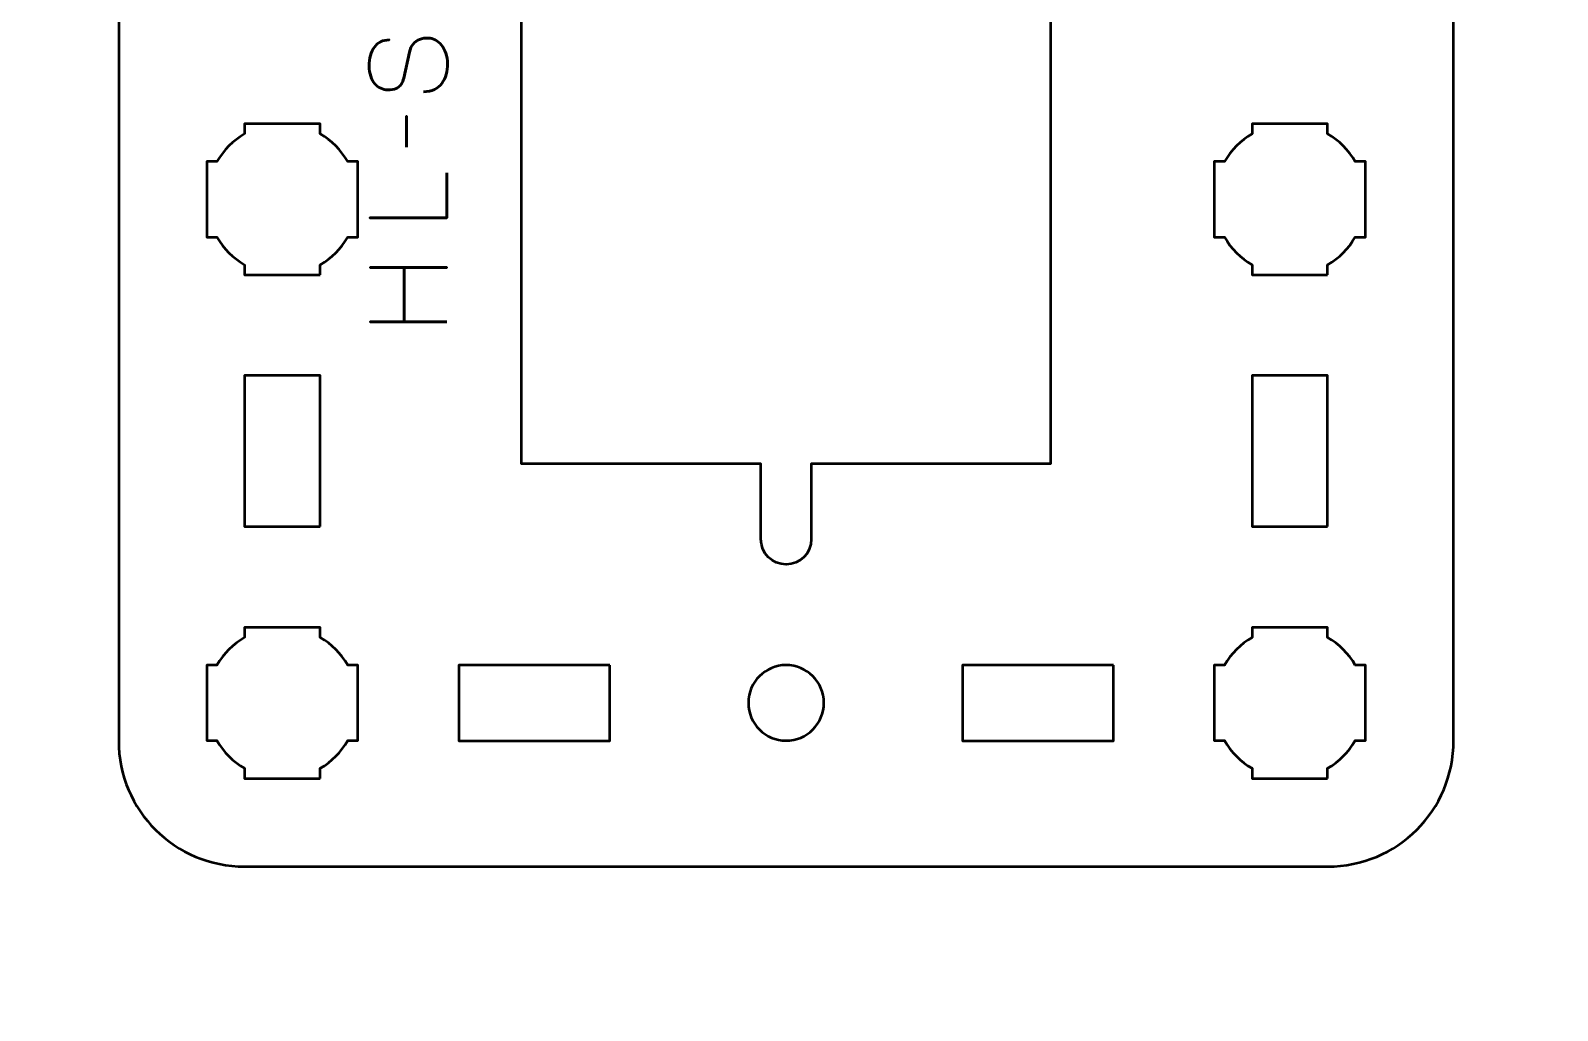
# Model space of a CAD drawing. Header units: centimetres. Extents: x -22.6 to 1.6, y -29.7 to 0.
# Drawn here: x -10.5 to -4.44, y -17.06 to -13.17 of the extents above; entities that cross this region are included whole.
import ezdxf

# ---------------------------------------------------------------- set-up
doc = ezdxf.new("R2010")
doc.units = ezdxf.units.CM
doc.header["$MEASUREMENT"] = 0
doc.layers.add('Layer 1', color=7, linetype='Continuous')

msp = doc.modelspace()

# ---------------------------------------------------------------- linework, layer by layer
at = {"layer": 'Layer 1', "color": 22, "lineweight": 53}
msp.add_open_spline([(-22.62502, -29.19995), (-22.62502, -29.19995), (-22.62502, -0.49992), (-22.62502, -0.49992), (-22.62502, -0.49992), (-22.62502, -0.22295), (-22.40193, 0.00004), (-22.12493, 0.00004), (-22.12493, 0.00004), (-22.12493, 0.00004), (1.12492, 0.00004), (1.12492, 0.00004), (1.12492, 0.00004), (1.40206, 0.00004), (1.62502, -0.22295), (1.62502, -0.49992), (1.62502, -0.49992), (1.62502, -0.49992), (1.62502, -29.19995), (1.62502, -29.19995), (1.62502, -29.19995), (1.62502, -29.47695), (1.40206, -29.70004), (1.12492, -29.70004), (1.12492, -29.70004), (1.12492, -29.70004), (-22.12493, -29.70004), (-22.12493, -29.70004), (-22.12493, -29.70004), (-22.40193, -29.70004), (-22.62502, -29.47695), (-22.62502, -29.19995)], degree=3, knots=[0, 0, 0, 0, 0.125, 0.125, 0.125, 0.125, 0.25, 0.25, 0.25, 0.25, 0.375, 0.375, 0.375, 0.375, 0.5, 0.5, 0.5, 0.5, 0.625, 0.625, 0.625, 0.625, 0.75, 0.75, 0.75, 0.75, 0.875, 0.875, 0.875, 0.875, 1, 1, 1, 1], dxfattribs=at)
at = {"layer": 'Layer 1', "color": 114, "lineweight": 53}
msp.add_open_spline([(-5.34995, -9.18751), (-5.07289, -9.18759), (-4.85001, -9.41066), (-4.85001, -9.68761), (-4.85001, -9.68761), (-4.85001, -12.4542), (-4.85001, -13.22082), (-4.85001, -15.98741), (-4.85001, -15.98741), (-4.85001, -16.26441), (-5.0731, -16.48751), (-5.3501, -16.48751), (-5.3501, -16.48751), (-5.3501, -16.48751), (-9.64996, -16.48751), (-9.64996, -16.48751), (-9.64996, -16.48751), (-9.92709, -16.48751), (-10.15005, -16.26441), (-10.15005, -15.98741), (-10.15005, -15.98741), (-10.15005, -13.22082), (-10.15005, -12.4542), (-10.15005, -9.68761), (-10.15005, -9.68761), (-10.15005, -9.41061), (-9.92696, -9.18751), (-9.64996, -9.18751), (-9.64996, -9.18751), (-9.64996, -9.18751), (-5.34995, -9.18751), (-5.34995, -9.18751)], degree=3, knots=[0, 0, 0, 0, 0.125, 0.125, 0.125, 0.125, 0.25, 0.25, 0.25, 0.25, 0.375, 0.375, 0.375, 0.375, 0.5, 0.5, 0.5, 0.5, 0.625, 0.625, 0.625, 0.625, 0.75, 0.75, 0.75, 0.75, 0.875, 0.875, 0.875, 0.875, 1, 1, 1, 1], dxfattribs=at)
at = {"layer": 'Layer 1', "color": 250, "lineweight": 53}
for points, knots in [([(-6.45005, -13.83751), (-6.45004, -12.77402), (-6.45003, -11.99235), (-6.45003, -10.78751), (-6.45003, -10.78751), (-6.45003, -10.78751), (-7.40005, -10.78751), (-7.40005, -10.78751), (-7.40005, -10.78751), (-7.40005, -10.78751), (-7.40005, -10.48746), (-7.40005, -10.48746), (-7.40005, -10.48746), (-7.40005, -10.43225), (-7.44484, -10.38746), (-7.50005, -10.38746), (-7.50005, -10.38746), (-7.55526, -10.38746), (-7.60005, -10.43225), (-7.60005, -10.48746), (-7.60005, -10.48746), (-7.60005, -10.48746), (-7.60005, -10.78751), (-7.60005, -10.78751), (-7.60005, -10.78751), (-7.60005, -10.78751), (-8.55002, -10.78751), (-8.55002, -10.78751), (-8.55002, -10.78751), (-8.55002, -11.99232), (-8.55003, -12.77403), (-8.55003, -13.83751), (-8.55003, -13.83751), (-8.55003, -13.83751), (-8.55003, -14.88751), (-8.55003, -14.88751), (-8.55003, -14.88751), (-8.55003, -14.88751), (-7.60001, -14.88751), (-7.60001, -14.88751), (-7.60001, -14.88751), (-7.60001, -14.88751), (-7.60001, -15.18756), (-7.60001, -15.18756), (-7.60001, -15.18756), (-7.60001, -15.24277), (-7.55522, -15.28756), (-7.50001, -15.28756), (-7.50001, -15.28756), (-7.4448, -15.28756), (-7.40001, -15.24277), (-7.40001, -15.18756), (-7.40001, -15.18756), (-7.40001, -15.18756), (-7.40001, -14.88751), (-7.40001, -14.88751), (-7.40001, -14.88751), (-7.40001, -14.88751), (-6.45004, -14.88751), (-6.45004, -14.88751), (-6.45004, -14.88751), (-6.45004, -14.88751), (-6.45005, -13.83751), (-6.45005, -13.83751)], [0, 0, 0, 0, 0.0625, 0.0625, 0.0625, 0.0625, 0.125, 0.125, 0.125, 0.125, 0.1875, 0.1875, 0.1875, 0.1875, 0.25, 0.25, 0.25, 0.25, 0.3125, 0.3125, 0.3125, 0.3125, 0.375, 0.375, 0.375, 0.375, 0.4375, 0.4375, 0.4375, 0.4375, 0.5, 0.5, 0.5, 0.5, 0.5625, 0.5625, 0.5625, 0.5625, 0.625, 0.625, 0.625, 0.625, 0.6875, 0.6875, 0.6875, 0.6875, 0.75, 0.75, 0.75, 0.75, 0.8125, 0.8125, 0.8125, 0.8125, 0.875, 0.875, 0.875, 0.875, 0.9375, 0.9375, 0.9375, 0.9375, 1, 1, 1, 1]), ([(-9.34996, -14.13746), (-9.34996, -14.13746), (-9.49848, -14.13746), (-9.49848, -14.13746), (-9.49848, -14.13746), (-9.49848, -14.13746), (-9.50003, -14.13748), (-9.50003, -14.13748), (-9.50003, -14.13748), (-9.50003, -14.13748), (-9.50158, -14.13746), (-9.50158, -14.13746), (-9.50158, -14.13746), (-9.50158, -14.13746), (-9.64996, -14.13746), (-9.64996, -14.13746), (-9.64996, -14.13746), (-9.64996, -14.13746), (-9.64996, -14.09737), (-9.64996, -14.09737), (-9.64996, -14.09737), (-9.69553, -14.07102), (-9.73351, -14.03302), (-9.75987, -13.98747), (-9.75987, -13.98747), (-9.75987, -13.98747), (-9.79996, -13.98747), (-9.79996, -13.98747), (-9.79996, -13.98747), (-9.79996, -13.98747), (-9.79996, -13.84342), (-9.79996, -13.84342), (-9.79996, -13.84342), (-9.79996, -13.84342), (-9.80002, -13.83748), (-9.80002, -13.83748), (-9.80002, -13.83748), (-9.80002, -13.83748), (-9.79996, -13.83154), (-9.79996, -13.83154), (-9.79996, -13.83154), (-9.79996, -13.83154), (-9.79996, -13.68747), (-9.79996, -13.68747), (-9.79996, -13.68747), (-9.79996, -13.68747), (-9.75989, -13.68747), (-9.75989, -13.68747), (-9.75989, -13.68747), (-9.73353, -13.6419), (-9.69554, -13.60391), (-9.64996, -13.57757), (-9.64996, -13.57757), (-9.64996, -13.57757), (-9.64996, -13.53747), (-9.64996, -13.53747), (-9.64996, -13.53747), (-9.64996, -13.53747), (-9.34996, -13.53747), (-9.34996, -13.53747), (-9.34996, -13.53747), (-9.34996, -13.53747), (-9.34996, -13.57766), (-9.34996, -13.57766), (-9.34996, -13.57766), (-9.30446, -13.604), (-9.26652, -13.64196), (-9.24018, -13.68747), (-9.24018, -13.68747), (-9.24018, -13.68747), (-9.19997, -13.68747), (-9.19997, -13.68747), (-9.19997, -13.68747), (-9.19997, -13.68747), (-9.19997, -13.98747), (-9.19997, -13.98747), (-9.19997, -13.98747), (-9.19997, -13.98747), (-9.2402, -13.98747), (-9.2402, -13.98747), (-9.2402, -13.98747), (-9.26654, -14.03297), (-9.30447, -14.07093), (-9.34996, -14.09727), (-9.34996, -14.09727), (-9.34996, -14.09727), (-9.34996, -14.13746), (-9.34996, -14.13746)], [0, 0, 0, 0, 0.0454545, 0.0454545, 0.0454545, 0.0454545, 0.0909091, 0.0909091, 0.0909091, 0.0909091, 0.1363636, 0.1363636, 0.1363636, 0.1363636, 0.1818182, 0.1818182, 0.1818182, 0.1818182, 0.2272727, 0.2272727, 0.2272727, 0.2272727, 0.2727273, 0.2727273, 0.2727273, 0.2727273, 0.3181818, 0.3181818, 0.3181818, 0.3181818, 0.3636364, 0.3636364, 0.3636364, 0.3636364, 0.4090909, 0.4090909, 0.4090909, 0.4090909, 0.4545455, 0.4545455, 0.4545455, 0.4545455, 0.5, 0.5, 0.5, 0.5, 0.5454545, 0.5454545, 0.5454545, 0.5454545, 0.5909091, 0.5909091, 0.5909091, 0.5909091, 0.6363636, 0.6363636, 0.6363636, 0.6363636, 0.6818182, 0.6818182, 0.6818182, 0.6818182, 0.7272727, 0.7272727, 0.7272727, 0.7272727, 0.7727273, 0.7727273, 0.7727273, 0.7727273, 0.8181818, 0.8181818, 0.8181818, 0.8181818, 0.8636364, 0.8636364, 0.8636364, 0.8636364, 0.9090909, 0.9090909, 0.9090909, 0.9090909, 0.9545455, 0.9545455, 0.9545455, 0.9545455, 1, 1, 1, 1]), ([(-5.34996, -14.13746), (-5.34996, -14.13746), (-5.49848, -14.13746), (-5.49848, -14.13746), (-5.49848, -14.13746), (-5.49848, -14.13746), (-5.50003, -14.13748), (-5.50003, -14.13748), (-5.50003, -14.13748), (-5.50003, -14.13748), (-5.50158, -14.13746), (-5.50158, -14.13746), (-5.50158, -14.13746), (-5.50158, -14.13746), (-5.64996, -14.13746), (-5.64996, -14.13746), (-5.64996, -14.13746), (-5.64996, -14.13746), (-5.64996, -14.09737), (-5.64996, -14.09737), (-5.64996, -14.09737), (-5.69553, -14.07102), (-5.73351, -14.03302), (-5.75987, -13.98747), (-5.75987, -13.98747), (-5.75987, -13.98747), (-5.79996, -13.98747), (-5.79996, -13.98747), (-5.79996, -13.98747), (-5.79996, -13.98747), (-5.79996, -13.84342), (-5.79996, -13.84342), (-5.79996, -13.84342), (-5.79996, -13.84342), (-5.80002, -13.83748), (-5.80002, -13.83748), (-5.80002, -13.83748), (-5.80002, -13.83748), (-5.79996, -13.83154), (-5.79996, -13.83154), (-5.79996, -13.83154), (-5.79996, -13.83154), (-5.79996, -13.68747), (-5.79996, -13.68747), (-5.79996, -13.68747), (-5.79996, -13.68747), (-5.75989, -13.68747), (-5.75989, -13.68747), (-5.75989, -13.68747), (-5.73353, -13.6419), (-5.69554, -13.60391), (-5.64996, -13.57757), (-5.64996, -13.57757), (-5.64996, -13.57757), (-5.64996, -13.53747), (-5.64996, -13.53747), (-5.64996, -13.53747), (-5.64996, -13.53747), (-5.34996, -13.53747), (-5.34996, -13.53747), (-5.34996, -13.53747), (-5.34996, -13.53747), (-5.34996, -13.57766), (-5.34996, -13.57766), (-5.34996, -13.57766), (-5.30446, -13.604), (-5.26652, -13.64196), (-5.24018, -13.68747), (-5.24018, -13.68747), (-5.24018, -13.68747), (-5.19997, -13.68747), (-5.19997, -13.68747), (-5.19997, -13.68747), (-5.19997, -13.68747), (-5.19997, -13.98747), (-5.19997, -13.98747), (-5.19997, -13.98747), (-5.19997, -13.98747), (-5.2402, -13.98747), (-5.2402, -13.98747), (-5.2402, -13.98747), (-5.26654, -14.03297), (-5.30447, -14.07093), (-5.34996, -14.09727), (-5.34996, -14.09727), (-5.34996, -14.09727), (-5.34996, -14.13746), (-5.34996, -14.13746)], [0, 0, 0, 0, 0.0454545, 0.0454545, 0.0454545, 0.0454545, 0.0909091, 0.0909091, 0.0909091, 0.0909091, 0.1363636, 0.1363636, 0.1363636, 0.1363636, 0.1818182, 0.1818182, 0.1818182, 0.1818182, 0.2272727, 0.2272727, 0.2272727, 0.2272727, 0.2727273, 0.2727273, 0.2727273, 0.2727273, 0.3181818, 0.3181818, 0.3181818, 0.3181818, 0.3636364, 0.3636364, 0.3636364, 0.3636364, 0.4090909, 0.4090909, 0.4090909, 0.4090909, 0.4545455, 0.4545455, 0.4545455, 0.4545455, 0.5, 0.5, 0.5, 0.5, 0.5454545, 0.5454545, 0.5454545, 0.5454545, 0.5909091, 0.5909091, 0.5909091, 0.5909091, 0.6363636, 0.6363636, 0.6363636, 0.6363636, 0.6818182, 0.6818182, 0.6818182, 0.6818182, 0.7272727, 0.7272727, 0.7272727, 0.7272727, 0.7727273, 0.7727273, 0.7727273, 0.7727273, 0.8181818, 0.8181818, 0.8181818, 0.8181818, 0.8636364, 0.8636364, 0.8636364, 0.8636364, 0.9090909, 0.9090909, 0.9090909, 0.9090909, 0.9545455, 0.9545455, 0.9545455, 0.9545455, 1, 1, 1, 1]), ([(-9.34996, -15.13746), (-9.34996, -15.13746), (-9.64996, -15.13746), (-9.64996, -15.13746), (-9.64996, -15.13746), (-9.64996, -15.13746), (-9.64996, -14.53747), (-9.64996, -14.53747), (-9.64996, -14.53747), (-9.64996, -14.53747), (-9.34996, -14.53747), (-9.34996, -14.53747), (-9.34996, -14.53747), (-9.34996, -14.53747), (-9.34996, -15.13746), (-9.34996, -15.13746)], [0, 0, 0, 0, 0.25, 0.25, 0.25, 0.25, 0.5, 0.5, 0.5, 0.5, 0.75, 0.75, 0.75, 0.75, 1, 1, 1, 1]), ([(-5.3501, -15.13746), (-5.3501, -15.13746), (-5.65011, -15.13746), (-5.65011, -15.13746), (-5.65011, -15.13746), (-5.65011, -15.13746), (-5.65011, -14.53747), (-5.65011, -14.53747), (-5.65011, -14.53747), (-5.65011, -14.53747), (-5.3501, -14.53747), (-5.3501, -14.53747), (-5.3501, -14.53747), (-5.3501, -14.53747), (-5.3501, -15.13746), (-5.3501, -15.13746)], [0, 0, 0, 0, 0.25, 0.25, 0.25, 0.25, 0.5, 0.5, 0.5, 0.5, 0.75, 0.75, 0.75, 0.75, 1, 1, 1, 1]), ([(-9.34996, -16.13746), (-9.34996, -16.13746), (-9.49848, -16.13746), (-9.49848, -16.13746), (-9.49848, -16.13746), (-9.49848, -16.13746), (-9.50003, -16.13748), (-9.50003, -16.13748), (-9.50003, -16.13748), (-9.50003, -16.13748), (-9.50158, -16.13746), (-9.50158, -16.13746), (-9.50158, -16.13746), (-9.50158, -16.13746), (-9.64996, -16.13746), (-9.64996, -16.13746), (-9.64996, -16.13746), (-9.64996, -16.13746), (-9.64996, -16.09737), (-9.64996, -16.09737), (-9.64996, -16.09737), (-9.69553, -16.07102), (-9.73351, -16.03302), (-9.75987, -15.98747), (-9.75987, -15.98747), (-9.75987, -15.98747), (-9.79996, -15.98747), (-9.79996, -15.98747), (-9.79996, -15.98747), (-9.79996, -15.98747), (-9.79996, -15.84342), (-9.79996, -15.84342), (-9.79996, -15.84342), (-9.79996, -15.84342), (-9.80002, -15.83748), (-9.80002, -15.83748), (-9.80002, -15.83748), (-9.80002, -15.83748), (-9.79996, -15.83154), (-9.79996, -15.83154), (-9.79996, -15.83154), (-9.79996, -15.83154), (-9.79996, -15.68747), (-9.79996, -15.68747), (-9.79996, -15.68747), (-9.79996, -15.68747), (-9.75989, -15.68747), (-9.75989, -15.68747), (-9.75989, -15.68747), (-9.73353, -15.6419), (-9.69554, -15.60391), (-9.64996, -15.57757), (-9.64996, -15.57757), (-9.64996, -15.57757), (-9.64996, -15.53747), (-9.64996, -15.53747), (-9.64996, -15.53747), (-9.64996, -15.53747), (-9.34996, -15.53747), (-9.34996, -15.53747), (-9.34996, -15.53747), (-9.34996, -15.53747), (-9.34996, -15.57766), (-9.34996, -15.57766), (-9.34996, -15.57766), (-9.30446, -15.604), (-9.26652, -15.64196), (-9.24018, -15.68747), (-9.24018, -15.68747), (-9.24018, -15.68747), (-9.19997, -15.68747), (-9.19997, -15.68747), (-9.19997, -15.68747), (-9.19997, -15.68747), (-9.19997, -15.98747), (-9.19997, -15.98747), (-9.19997, -15.98747), (-9.19997, -15.98747), (-9.2402, -15.98747), (-9.2402, -15.98747), (-9.2402, -15.98747), (-9.26654, -16.03297), (-9.30447, -16.07093), (-9.34996, -16.09727), (-9.34996, -16.09727), (-9.34996, -16.09727), (-9.34996, -16.13746), (-9.34996, -16.13746)], [0, 0, 0, 0, 0.0454545, 0.0454545, 0.0454545, 0.0454545, 0.0909091, 0.0909091, 0.0909091, 0.0909091, 0.1363636, 0.1363636, 0.1363636, 0.1363636, 0.1818182, 0.1818182, 0.1818182, 0.1818182, 0.2272727, 0.2272727, 0.2272727, 0.2272727, 0.2727273, 0.2727273, 0.2727273, 0.2727273, 0.3181818, 0.3181818, 0.3181818, 0.3181818, 0.3636364, 0.3636364, 0.3636364, 0.3636364, 0.4090909, 0.4090909, 0.4090909, 0.4090909, 0.4545455, 0.4545455, 0.4545455, 0.4545455, 0.5, 0.5, 0.5, 0.5, 0.5454545, 0.5454545, 0.5454545, 0.5454545, 0.5909091, 0.5909091, 0.5909091, 0.5909091, 0.6363636, 0.6363636, 0.6363636, 0.6363636, 0.6818182, 0.6818182, 0.6818182, 0.6818182, 0.7272727, 0.7272727, 0.7272727, 0.7272727, 0.7727273, 0.7727273, 0.7727273, 0.7727273, 0.8181818, 0.8181818, 0.8181818, 0.8181818, 0.8636364, 0.8636364, 0.8636364, 0.8636364, 0.9090909, 0.9090909, 0.9090909, 0.9090909, 0.9545455, 0.9545455, 0.9545455, 0.9545455, 1, 1, 1, 1]), ([(-5.34996, -16.13746), (-5.34996, -16.13746), (-5.49848, -16.13746), (-5.49848, -16.13746), (-5.49848, -16.13746), (-5.49848, -16.13746), (-5.50003, -16.13748), (-5.50003, -16.13748), (-5.50003, -16.13748), (-5.50003, -16.13748), (-5.50158, -16.13746), (-5.50158, -16.13746), (-5.50158, -16.13746), (-5.50158, -16.13746), (-5.64996, -16.13746), (-5.64996, -16.13746), (-5.64996, -16.13746), (-5.64996, -16.13746), (-5.64996, -16.09737), (-5.64996, -16.09737), (-5.64996, -16.09737), (-5.69553, -16.07102), (-5.73351, -16.03302), (-5.75987, -15.98747), (-5.75987, -15.98747), (-5.75987, -15.98747), (-5.79996, -15.98747), (-5.79996, -15.98747), (-5.79996, -15.98747), (-5.79996, -15.98747), (-5.79996, -15.84342), (-5.79996, -15.84342), (-5.79996, -15.84342), (-5.79996, -15.84342), (-5.80002, -15.83748), (-5.80002, -15.83748), (-5.80002, -15.83748), (-5.80002, -15.83748), (-5.79996, -15.83154), (-5.79996, -15.83154), (-5.79996, -15.83154), (-5.79996, -15.83154), (-5.79996, -15.68747), (-5.79996, -15.68747), (-5.79996, -15.68747), (-5.79996, -15.68747), (-5.75989, -15.68747), (-5.75989, -15.68747), (-5.75989, -15.68747), (-5.73353, -15.6419), (-5.69554, -15.60391), (-5.64996, -15.57757), (-5.64996, -15.57757), (-5.64996, -15.57757), (-5.64996, -15.53747), (-5.64996, -15.53747), (-5.64996, -15.53747), (-5.64996, -15.53747), (-5.34996, -15.53747), (-5.34996, -15.53747), (-5.34996, -15.53747), (-5.34996, -15.53747), (-5.34996, -15.57766), (-5.34996, -15.57766), (-5.34996, -15.57766), (-5.30446, -15.604), (-5.26652, -15.64196), (-5.24018, -15.68747), (-5.24018, -15.68747), (-5.24018, -15.68747), (-5.19997, -15.68747), (-5.19997, -15.68747), (-5.19997, -15.68747), (-5.19997, -15.68747), (-5.19997, -15.98747), (-5.19997, -15.98747), (-5.19997, -15.98747), (-5.19997, -15.98747), (-5.2402, -15.98747), (-5.2402, -15.98747), (-5.2402, -15.98747), (-5.26654, -16.03297), (-5.30447, -16.07093), (-5.34996, -16.09727), (-5.34996, -16.09727), (-5.34996, -16.09727), (-5.34996, -16.13746), (-5.34996, -16.13746)], [0, 0, 0, 0, 0.0454545, 0.0454545, 0.0454545, 0.0454545, 0.0909091, 0.0909091, 0.0909091, 0.0909091, 0.1363636, 0.1363636, 0.1363636, 0.1363636, 0.1818182, 0.1818182, 0.1818182, 0.1818182, 0.2272727, 0.2272727, 0.2272727, 0.2272727, 0.2727273, 0.2727273, 0.2727273, 0.2727273, 0.3181818, 0.3181818, 0.3181818, 0.3181818, 0.3636364, 0.3636364, 0.3636364, 0.3636364, 0.4090909, 0.4090909, 0.4090909, 0.4090909, 0.4545455, 0.4545455, 0.4545455, 0.4545455, 0.5, 0.5, 0.5, 0.5, 0.5454545, 0.5454545, 0.5454545, 0.5454545, 0.5909091, 0.5909091, 0.5909091, 0.5909091, 0.6363636, 0.6363636, 0.6363636, 0.6363636, 0.6818182, 0.6818182, 0.6818182, 0.6818182, 0.7272727, 0.7272727, 0.7272727, 0.7272727, 0.7727273, 0.7727273, 0.7727273, 0.7727273, 0.8181818, 0.8181818, 0.8181818, 0.8181818, 0.8636364, 0.8636364, 0.8636364, 0.8636364, 0.9090909, 0.9090909, 0.9090909, 0.9090909, 0.9545455, 0.9545455, 0.9545455, 0.9545455, 1, 1, 1, 1]), ([(-8.19996, -15.68756), (-8.19996, -15.68756), (-8.19996, -15.98757), (-8.19996, -15.98757), (-8.19996, -15.98757), (-8.19996, -15.98757), (-8.79995, -15.98757), (-8.79995, -15.98757), (-8.79995, -15.98757), (-8.79995, -15.98757), (-8.79995, -15.68756), (-8.79995, -15.68756), (-8.79995, -15.68756), (-8.79995, -15.68756), (-8.19996, -15.68756), (-8.19996, -15.68756)], [0, 0, 0, 0, 0.25, 0.25, 0.25, 0.25, 0.5, 0.5, 0.5, 0.5, 0.75, 0.75, 0.75, 0.75, 1, 1, 1, 1]), ([(-7.65, -15.83747), (-7.65, -15.75464), (-7.58283, -15.68747), (-7.5, -15.68747), (-7.5, -15.68747), (-7.41717, -15.68747), (-7.35, -15.75464), (-7.35, -15.83747), (-7.35, -15.83747), (-7.35, -15.9203), (-7.41717, -15.98747), (-7.5, -15.98747), (-7.5, -15.98747), (-7.58283, -15.98747), (-7.65, -15.9203), (-7.65, -15.83747)], [0, 0, 0, 0, 0.25, 0.25, 0.25, 0.25, 0.5, 0.5, 0.5, 0.5, 0.75, 0.75, 0.75, 0.75, 1, 1, 1, 1]), ([(-6.19996, -15.68756), (-6.19996, -15.68756), (-6.19996, -15.98757), (-6.19996, -15.98757), (-6.19996, -15.98757), (-6.19996, -15.98757), (-6.79995, -15.98757), (-6.79995, -15.98757), (-6.79995, -15.98757), (-6.79995, -15.98757), (-6.79995, -15.68756), (-6.79995, -15.68756), (-6.79995, -15.68756), (-6.79995, -15.68756), (-6.19996, -15.68756), (-6.19996, -15.68756)], [0, 0, 0, 0, 0.25, 0.25, 0.25, 0.25, 0.5, 0.5, 0.5, 0.5, 0.75, 0.75, 0.75, 0.75, 1, 1, 1, 1])]:
    msp.add_open_spline(points, degree=3, knots=knots, dxfattribs=at)
at = {"layer": 'Layer 1', "color": 30, "lineweight": 53}
for points, knots in [([(-8.93948, -13.41015), (-8.92254, -13.41001), (-8.90808, -13.40705), (-8.89608, -13.40112), (-8.89608, -13.40112), (-8.88402, -13.39526), (-8.87421, -13.38708), (-8.86666, -13.37678), (-8.86666, -13.37678), (-8.85904, -13.36641), (-8.85347, -13.35448), (-8.84994, -13.34101), (-8.84994, -13.34101), (-8.84634, -13.3276), (-8.84458, -13.31321), (-8.84465, -13.29797), (-8.84465, -13.29797), (-8.84472, -13.28259), (-8.84698, -13.26876), (-8.85128, -13.25641), (-8.85128, -13.25641), (-8.85559, -13.24413), (-8.86137, -13.23362), (-8.86864, -13.2248), (-8.86864, -13.2248), (-8.87591, -13.21605), (-8.88402, -13.20928), (-8.89305, -13.20448), (-8.89305, -13.20448), (-8.90208, -13.19968), (-8.91132, -13.19714), (-8.92085, -13.19679), (-8.92085, -13.19679), (-8.93334, -13.19637), (-8.94477, -13.1982), (-8.95507, -13.20222), (-8.95507, -13.20222), (-8.96537, -13.20625), (-8.97398, -13.21246), (-8.98103, -13.22085), (-8.98103, -13.22085), (-8.98809, -13.22918), (-8.99303, -13.23969), (-8.99578, -13.25225), (-8.99578, -13.25225), (-8.99578, -13.25225), (-9.01822, -13.35596), (-9.01822, -13.35596), (-9.01822, -13.35596), (-9.02026, -13.3657), (-9.02372, -13.3741), (-9.02852, -13.38101), (-9.02852, -13.38101), (-9.03338, -13.38793), (-9.04009, -13.39329), (-9.0487, -13.39696), (-9.0487, -13.39696), (-9.05723, -13.40063), (-9.0681, -13.40253), (-9.08129, -13.40253), (-9.08129, -13.40253), (-9.09131, -13.40253), (-9.10076, -13.40048), (-9.10965, -13.39632), (-9.10965, -13.39632), (-9.11854, -13.39223), (-9.12638, -13.38616), (-9.13322, -13.37819), (-9.13322, -13.37819), (-9.14013, -13.37022), (-9.1455, -13.36034), (-9.14938, -13.34863), (-9.14938, -13.34863), (-9.15333, -13.33684), (-9.1553, -13.32337), (-9.15537, -13.30813), (-9.15537, -13.30813), (-9.15537, -13.29282), (-9.15361, -13.27878), (-9.15008, -13.26594), (-9.15008, -13.26594), (-9.14655, -13.25317), (-9.14147, -13.24209), (-9.1347, -13.23278), (-9.1347, -13.23278), (-9.12793, -13.22346), (-9.1196, -13.21627), (-9.10987, -13.21133), (-9.10987, -13.21133), (-9.10006, -13.20639), (-9.08884, -13.20406), (-9.07621, -13.20441), (-9.07621, -13.20441), (-9.08884, -13.20406), (-9.10006, -13.20639), (-9.10987, -13.21133), (-9.10987, -13.21133), (-9.1196, -13.21627), (-9.12793, -13.22346), (-9.1347, -13.23278), (-9.1347, -13.23278), (-9.14147, -13.24209), (-9.14655, -13.25317), (-9.15008, -13.26594), (-9.15008, -13.26594), (-9.15361, -13.27878), (-9.15537, -13.29282), (-9.15537, -13.30813), (-9.15537, -13.30813), (-9.1553, -13.32337), (-9.15333, -13.33684), (-9.14938, -13.34863), (-9.14938, -13.34863), (-9.1455, -13.36034), (-9.14013, -13.37022), (-9.13322, -13.37819), (-9.13322, -13.37819), (-9.12638, -13.38616), (-9.11854, -13.39223), (-9.10965, -13.39632), (-9.10965, -13.39632), (-9.10076, -13.40048), (-9.09131, -13.40253), (-9.08129, -13.40253), (-9.08129, -13.40253), (-9.0681, -13.40253), (-9.05723, -13.4007), (-9.04877, -13.39717), (-9.04877, -13.39717), (-9.04023, -13.39357), (-9.0336, -13.38828), (-9.02873, -13.38136), (-9.02873, -13.38136), (-9.02393, -13.37445), (-9.0204, -13.36598), (-9.01822, -13.35596), (-9.01822, -13.35596), (-9.01822, -13.35596), (-8.99578, -13.25225), (-8.99578, -13.25225), (-8.99578, -13.25225), (-8.99303, -13.23941), (-8.98809, -13.22882), (-8.98103, -13.2205), (-8.98103, -13.2205), (-8.97398, -13.2121), (-8.96537, -13.20596), (-8.95507, -13.20201), (-8.95507, -13.20201), (-8.94477, -13.19813), (-8.93334, -13.19637), (-8.92085, -13.19679), (-8.92085, -13.19679), (-8.91132, -13.19714), (-8.90208, -13.19968), (-8.89305, -13.20448), (-8.89305, -13.20448), (-8.88402, -13.20928), (-8.87591, -13.21605), (-8.86864, -13.2248), (-8.86864, -13.2248), (-8.86137, -13.23362), (-8.85559, -13.24413), (-8.85128, -13.25641), (-8.85128, -13.25641), (-8.84698, -13.26876), (-8.84472, -13.28259), (-8.84465, -13.29797), (-8.84465, -13.29797), (-8.84458, -13.31321), (-8.84634, -13.3276), (-8.84994, -13.34101), (-8.84994, -13.34101), (-8.85347, -13.35448), (-8.85904, -13.36641), (-8.86666, -13.37678), (-8.86666, -13.37678), (-8.87421, -13.38708), (-8.88402, -13.39526), (-8.89608, -13.40112), (-8.89608, -13.40112), (-8.90808, -13.40705), (-8.92254, -13.41001), (-8.93948, -13.41015)], [0, 0, 0, 0, 0.0217391, 0.0217391, 0.0217391, 0.0217391, 0.0434783, 0.0434783, 0.0434783, 0.0434783, 0.0652174, 0.0652174, 0.0652174, 0.0652174, 0.0869565, 0.0869565, 0.0869565, 0.0869565, 0.1086957, 0.1086957, 0.1086957, 0.1086957, 0.1304348, 0.1304348, 0.1304348, 0.1304348, 0.1521739, 0.1521739, 0.1521739, 0.1521739, 0.173913, 0.173913, 0.173913, 0.173913, 0.1956522, 0.1956522, 0.1956522, 0.1956522, 0.2173913, 0.2173913, 0.2173913, 0.2173913, 0.2391304, 0.2391304, 0.2391304, 0.2391304, 0.2608696, 0.2608696, 0.2608696, 0.2608696, 0.2826087, 0.2826087, 0.2826087, 0.2826087, 0.3043478, 0.3043478, 0.3043478, 0.3043478, 0.326087, 0.326087, 0.326087, 0.326087, 0.3478261, 0.3478261, 0.3478261, 0.3478261, 0.3695652, 0.3695652, 0.3695652, 0.3695652, 0.3913043, 0.3913043, 0.3913043, 0.3913043, 0.4130435, 0.4130435, 0.4130435, 0.4130435, 0.4347826, 0.4347826, 0.4347826, 0.4347826, 0.4565217, 0.4565217, 0.4565217, 0.4565217, 0.4782609, 0.4782609, 0.4782609, 0.4782609, 0.5, 0.5, 0.5, 0.5, 0.5217391, 0.5217391, 0.5217391, 0.5217391, 0.5434783, 0.5434783, 0.5434783, 0.5434783, 0.5652174, 0.5652174, 0.5652174, 0.5652174, 0.5869565, 0.5869565, 0.5869565, 0.5869565, 0.6086957, 0.6086957, 0.6086957, 0.6086957, 0.6304348, 0.6304348, 0.6304348, 0.6304348, 0.6521739, 0.6521739, 0.6521739, 0.6521739, 0.673913, 0.673913, 0.673913, 0.673913, 0.6956522, 0.6956522, 0.6956522, 0.6956522, 0.7173913, 0.7173913, 0.7173913, 0.7173913, 0.7391304, 0.7391304, 0.7391304, 0.7391304, 0.7608696, 0.7608696, 0.7608696, 0.7608696, 0.7826087, 0.7826087, 0.7826087, 0.7826087, 0.8043478, 0.8043478, 0.8043478, 0.8043478, 0.826087, 0.826087, 0.826087, 0.826087, 0.8478261, 0.8478261, 0.8478261, 0.8478261, 0.8695652, 0.8695652, 0.8695652, 0.8695652, 0.8913043, 0.8913043, 0.8913043, 0.8913043, 0.9130435, 0.9130435, 0.9130435, 0.9130435, 0.9347826, 0.9347826, 0.9347826, 0.9347826, 0.9565217, 0.9565217, 0.9565217, 0.9565217, 0.9782609, 0.9782609, 0.9782609, 0.9782609, 1, 1, 1, 1]), ([(-9.00679, -13.63028), (-9.00679, -13.63028), (-9.00679, -13.50709), (-9.00679, -13.50709), (-9.00679, -13.50709), (-9.00679, -13.50709), (-9.00679, -13.63028), (-9.00679, -13.63028)], [0, 0, 0, 0, 0.5, 0.5, 0.5, 0.5, 1, 1, 1, 1]), ([(-8.84719, -13.7323), (-8.84719, -13.7323), (-8.84719, -13.91052), (-8.84719, -13.91052), (-8.84719, -13.91052), (-8.84719, -13.91052), (-9.15241, -13.91052), (-9.15241, -13.91052), (-9.15241, -13.91052), (-9.15241, -13.91052), (-8.84719, -13.91052), (-8.84719, -13.91052), (-8.84719, -13.91052), (-8.84719, -13.91052), (-8.84719, -13.7323), (-8.84719, -13.7323)], [0, 0, 0, 0, 0.25, 0.25, 0.25, 0.25, 0.5, 0.5, 0.5, 0.5, 0.75, 0.75, 0.75, 0.75, 1, 1, 1, 1]), ([(-8.84719, -14.32369), (-8.84719, -14.32369), (-9.0161, -14.32369), (-9.0161, -14.32369), (-9.0161, -14.32369), (-9.0161, -14.32369), (-9.0161, -14.10822), (-9.0161, -14.10822), (-9.0161, -14.10822), (-9.0161, -14.10822), (-8.84719, -14.10822), (-8.84719, -14.10822), (-8.84719, -14.10822), (-8.84719, -14.10822), (-9.15199, -14.10822), (-9.15199, -14.10822), (-9.15199, -14.10822), (-9.15199, -14.10822), (-9.0161, -14.10822), (-9.0161, -14.10822), (-9.0161, -14.10822), (-9.0161, -14.10822), (-9.0161, -14.32369), (-9.0161, -14.32369), (-9.0161, -14.32369), (-9.0161, -14.32369), (-9.15199, -14.32369), (-9.15199, -14.32369), (-9.15199, -14.32369), (-9.15199, -14.32369), (-8.84719, -14.32369), (-8.84719, -14.32369)], [0, 0, 0, 0, 0.125, 0.125, 0.125, 0.125, 0.25, 0.25, 0.25, 0.25, 0.375, 0.375, 0.375, 0.375, 0.5, 0.5, 0.5, 0.5, 0.625, 0.625, 0.625, 0.625, 0.75, 0.75, 0.75, 0.75, 0.875, 0.875, 0.875, 0.875, 1, 1, 1, 1])]:
    msp.add_open_spline(points, degree=3, knots=knots, dxfattribs=at)

doc.saveas('drawing.dxf')
